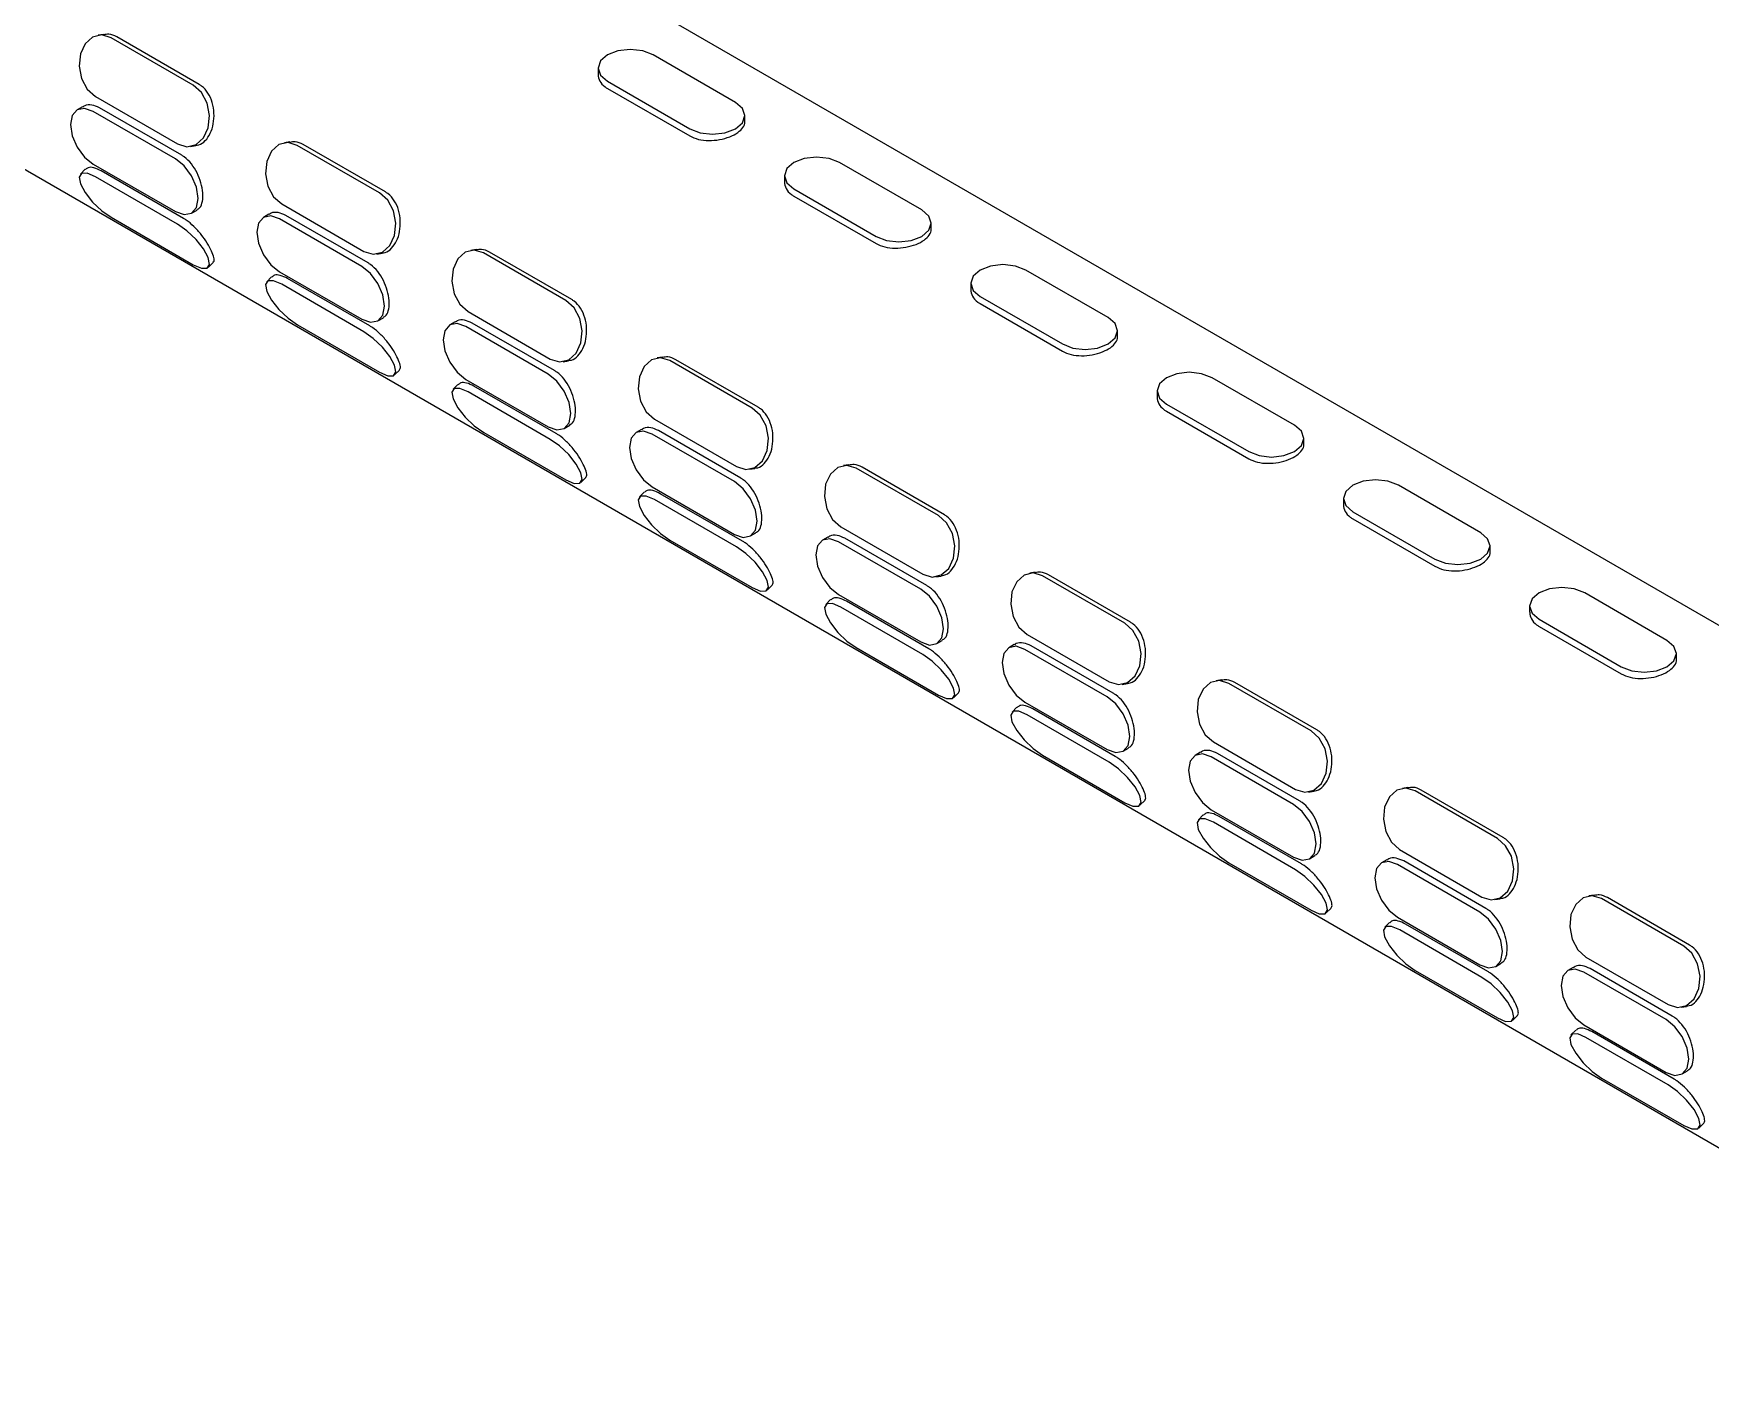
# Model space of a CAD drawing. Extents: x 109 to 1049, y 29 to 427.
# Drawn here: x 468.33 to 511.61, y 211.01 to 245.73 of the extents above; entities that cross this region are included whole.
import ezdxf

# ---------------------------------------------------------------- set-up
doc = ezdxf.new("R2010")
doc.units = 0
doc.header["$LTSCALE"] = 23.1
doc.header["$MEASUREMENT"] = 0
doc.layers.get('0').update_dxf_attribs({"linetype": 'CONTINUOUS'})

msp = doc.modelspace()

# ---------------------------------------------------------------- linework, layer by layer
at = {"color": 7, "linetype": 'Continuous', "lineweight": 25}
for p, q in [((528.0147, 221.1142), (413.6991, 287.1072)), ((407.8662, 277.0033), (522.1818, 211.0103)), ((470.1391, 245.7127), (469.9997, 245.6908)), ((472.4518, 244.3987), (470.3305, 245.6233)), ((472.6023, 244.4224), (470.481, 245.647)), ((486.4428, 243.9569), (484.3215, 245.1815)), ((482.8989, 244.8413), (482.8989, 244.6808)), ((469.9275, 244.1118), (472.0488, 242.8872)), ((483.143, 244.5011), (485.2643, 243.2765)), ((483.143, 244.3162), (485.2643, 243.0916)), ((469.5956, 243.8462), (469.4565, 243.7659)), ((471.9945, 242.5001), (469.8732, 243.7247)), ((472.1546, 242.5925), (470.0333, 243.8172)), ((486.6869, 243.4563), (486.6869, 243.6168)), ((472.3796, 242.8197), (472.519, 242.8416)), ((474.9474, 242.9369), (474.808, 242.915)), ((477.2601, 241.6229), (475.1388, 242.8475)), ((477.4106, 241.6466), (475.2893, 242.8712)), ((469.8732, 242.3638), (471.9946, 241.1392)), ((491.2511, 241.1811), (489.1298, 242.4057)), ((469.6665, 242.2319), (469.5406, 242.1063)), ((472.0489, 240.8148), (469.9276, 242.0394)), ((472.1994, 240.965), (470.0781, 242.1896)), ((487.7072, 242.0655), (487.7072, 241.9051)), ((487.9513, 241.7253), (490.0726, 240.5007)), ((487.9513, 241.5404), (490.0726, 240.3158)), ((472.4112, 241.098), (472.5502, 241.1782)), ((474.4039, 241.0704), (474.2648, 240.9902)), ((474.7358, 241.336), (476.8571, 240.1114)), ((470.3307, 240.9934), (472.452, 239.7688)), ((476.8028, 239.7243), (474.6815, 240.9489)), ((476.963, 239.8168), (474.8416, 241.0414)), ((491.4952, 240.6805), (491.4952, 240.841)), ((472.839, 239.7018), (472.9649, 239.8274)), ((477.1879, 240.0439), (477.3274, 240.0658)), ((479.7558, 240.1611), (479.6163, 240.1392)), ((482.0684, 238.8471), (479.9471, 240.0717)), ((482.2189, 238.8708), (480.0976, 240.0954)), ((474.4748, 239.4561), (474.3489, 239.3306)), ((474.6816, 239.588), (476.8029, 238.3634)), ((477.0077, 238.1892), (474.8864, 239.4138)), ((496.0594, 238.4053), (493.9381, 239.63)), ((476.8572, 238.039), (474.7359, 239.2636)), ((492.5155, 239.2897), (492.5155, 239.1293)), ((492.7596, 238.9495), (494.8809, 237.7249)), ((479.5441, 238.5602), (481.6654, 237.3356)), ((492.7596, 238.7646), (494.8809, 237.54)), ((475.1391, 238.2176), (477.2604, 236.993)), ((477.2195, 238.3222), (477.3586, 238.4025)), ((479.2122, 238.2946), (479.0732, 238.2144)), ((481.6111, 236.9485), (479.4898, 238.1731)), ((481.7713, 237.041), (479.65, 238.2656)), ((496.3035, 237.9047), (496.3035, 238.0652)), ((481.9962, 237.2681), (482.1357, 237.29)), ((484.5641, 237.3854), (484.4246, 237.3634)), ((486.8768, 236.0713), (484.7554, 237.296)), ((487.0273, 236.095), (484.9059, 237.3196)), ((477.6474, 236.9261), (477.7732, 237.0516)), ((479.4899, 236.8123), (481.6112, 235.5876)), ((500.8678, 235.6296), (498.7464, 236.8542)), ((479.2831, 236.6803), (479.1572, 236.5548)), ((481.6656, 235.2632), (479.5442, 236.4879)), ((481.816, 235.4134), (479.6947, 236.638)), ((497.3239, 236.5139), (497.3239, 236.3535)), ((497.5679, 236.1737), (499.6892, 234.9491)), ((497.5679, 235.9888), (499.6893, 234.7642)), ((479.9474, 235.4418), (482.0687, 234.2172)), ((482.0278, 235.5464), (482.1669, 235.6267)), ((484.0205, 235.5189), (483.8815, 235.4386)), ((484.3524, 235.7845), (486.4738, 234.5598)), ((486.5796, 234.2652), (484.4583, 235.4898)), ((486.4195, 234.1727), (484.2981, 235.3973)), ((501.1118, 235.129), (501.1118, 235.2894)), ((489.3724, 234.6096), (489.233, 234.5877)), ((482.4557, 234.1503), (482.5816, 234.2759)), ((486.8046, 234.4924), (486.944, 234.5143)), ((491.6851, 233.2956), (489.5638, 234.5202)), ((491.8356, 233.3192), (489.7143, 234.5438)), ((484.0914, 233.9046), (483.9656, 233.779)), ((484.2982, 234.0365), (486.4195, 232.8119)), ((486.4739, 232.4875), (484.3526, 233.7121)), ((486.6244, 232.6376), (484.5031, 233.8622)), ((502.1322, 233.7381), (502.1322, 233.5777)), ((505.6761, 232.8538), (503.5548, 234.0784)), ((502.3763, 233.398), (504.4976, 232.1733)), ((486.8362, 232.7706), (486.9752, 232.8509)), ((489.1608, 233.0087), (491.2821, 231.7841)), ((502.3763, 233.213), (504.4976, 231.9884)), ((484.7557, 232.666), (486.877, 231.4414)), ((488.8289, 232.7431), (488.6898, 232.6628)), ((491.2278, 231.3969), (489.1065, 232.6215)), ((491.3879, 231.4894), (489.2666, 232.714)), ((505.9202, 232.3532), (505.9202, 232.5136)), ((491.6129, 231.7166), (491.7524, 231.7385)), ((494.1807, 231.8338), (494.0413, 231.8119)), ((496.4934, 230.5198), (494.3721, 231.7444)), ((496.6439, 230.5434), (494.5226, 231.768)), ((487.264, 231.3745), (487.3899, 231.5001)), ((488.8998, 231.1288), (488.7739, 231.0032)), ((489.1065, 231.2607), (491.2279, 230.0361)), ((510.4844, 230.078), (508.3631, 231.3026)), ((491.2822, 229.7117), (489.1609, 230.9363)), ((491.4327, 229.8618), (489.3114, 231.0864)), ((506.9405, 230.9623), (506.9405, 230.8019)), ((493.9691, 230.2329), (496.0904, 229.0083)), ((507.1846, 230.6222), (509.3059, 229.3976)), ((507.1846, 230.4372), (509.3059, 229.2126)), ((489.564, 229.8902), (491.6854, 228.6656)), ((491.6445, 229.9948), (491.7835, 230.0751)), ((493.6372, 229.9673), (493.4982, 229.887)), ((496.0361, 228.6211), (493.9148, 229.8458)), ((496.1963, 228.7136), (494.0749, 229.9382)), ((510.7285, 229.5774), (510.7285, 229.7378)), ((496.4212, 228.9408), (496.5607, 228.9627)), ((498.9891, 229.058), (498.8496, 229.0361)), ((501.3017, 227.744), (499.1804, 228.9686)), ((501.4522, 227.7676), (499.3309, 228.9922)), ((492.0723, 228.5987), (492.1982, 228.7243)), ((493.7081, 228.353), (493.5822, 228.2274)), ((493.9149, 228.4849), (496.0362, 227.2603)), ((496.0905, 226.9359), (493.9692, 228.1605)), ((496.241, 227.086), (494.1197, 228.3106)), ((496.4528, 227.219), (496.5919, 227.2993)), ((498.7774, 227.4571), (500.8987, 226.2325)), ((494.3724, 227.1144), (496.4937, 225.8898)), ((498.4455, 227.1915), (498.3065, 227.1112)), ((500.8444, 225.8454), (498.7231, 227.07)), ((501.0046, 225.9378), (498.8833, 227.1624)), ((496.8807, 225.8229), (497.0065, 225.9485)), ((501.2295, 226.165), (501.369, 226.1869)), ((503.7974, 226.2822), (503.6579, 226.2603)), ((506.1101, 224.9682), (503.9887, 226.1928)), ((506.2606, 224.9918), (504.1392, 226.2165)), ((498.5164, 225.5772), (498.3905, 225.4516)), ((498.7232, 225.7091), (500.8445, 224.4845)), ((501.0494, 224.3102), (498.928, 225.5349)), ((500.8989, 224.1601), (498.7775, 225.3847)), ((503.5857, 224.6813), (505.7071, 223.4567)), ((499.1807, 224.3386), (501.302, 223.114)), ((501.2611, 224.4432), (501.4002, 224.5235)), ((503.2538, 224.4157), (503.1148, 224.3354)), ((505.6528, 223.0696), (503.5314, 224.2942)), ((505.8129, 223.162), (503.6916, 224.3866)), ((506.0379, 223.3892), (506.1773, 223.4111)), ((508.6057, 223.5064), (508.4663, 223.4845)), ((510.9184, 222.1924), (508.7971, 223.417)), ((511.0689, 222.2161), (508.9476, 223.4407)), ((501.689, 223.0471), (501.8149, 223.1727)), ((503.5315, 222.9333), (505.6528, 221.7087)), ((503.3247, 222.8014), (503.1989, 222.6758)), ((505.7072, 221.3843), (503.5859, 222.6089)), ((505.8577, 221.5345), (503.7364, 222.7591)), ((506.0695, 221.6675), (506.2085, 221.7477)), ((508.0622, 221.6399), (507.9231, 221.5596)), ((508.3941, 221.9055), (510.5154, 220.6809)), ((510.6212, 220.3862), (508.4999, 221.6109)), ((503.989, 221.5629), (506.1103, 220.3382)), ((510.4611, 220.2938), (508.3398, 221.5184)), ((506.4973, 220.2713), (506.6232, 220.3969)), ((510.8462, 220.6134), (510.9857, 220.6353)), ((508.1331, 220.0256), (508.0072, 219.9)), ((508.3398, 220.1575), (510.4612, 218.9329)), ((510.666, 218.7587), (508.5447, 219.9833)), ((510.5155, 218.6085), (508.3942, 219.8331)), ((510.8778, 218.8917), (511.0168, 218.9719)), ((508.7973, 218.7871), (510.9187, 217.5625)), ((511.3057, 217.4955), (511.4315, 217.6211))]:
    msp.add_line(p, q, dxfattribs=at)
at = {"color": 7, "linetype": 'Continuous', "lineweight": 25, "flags": 128}
for points in [[(470.3305, 245.6233), (470.0896, 245.696), (469.8548, 245.6425), (469.6617, 245.4711), (469.5397, 245.2077), (469.5074, 244.8926), (469.5698, 244.5737), (469.7173, 244.2995), (469.9275, 244.1118)], [(484.3215, 245.1815), (484.0511, 245.2858), (483.7322, 245.3224), (483.4133, 245.2858), (483.143, 245.1815), (482.9623, 245.0254), (482.8989, 244.8413), (482.9623, 244.6572), (483.143, 244.5011)], [(472.0488, 242.8872), (472.2896, 242.8146), (472.5245, 242.868), (472.7176, 243.0395), (472.8395, 243.3028), (472.8718, 243.6179), (472.8094, 243.9368), (472.6619, 244.211), (472.4518, 244.3987)], [(469.8732, 243.7247), (469.6477, 243.8031), (469.4565, 243.7659), (469.3288, 243.6189), (469.2839, 243.3844), (469.3288, 243.0981), (469.4566, 242.8037), (469.6477, 242.5458), (469.8732, 242.3638)], [(485.2643, 243.2765), (485.5346, 243.1722), (485.8535, 243.1356), (486.1724, 243.1722), (486.4428, 243.2765), (486.6234, 243.4326), (486.6869, 243.6167), (486.6234, 243.8008), (486.4428, 243.9569)], [(475.1388, 242.8475), (474.898, 242.9202), (474.6631, 242.8667), (474.47, 242.6953), (474.348, 242.432), (474.3158, 242.1168), (474.3781, 241.7979), (474.5256, 241.5237), (474.7358, 241.336)], [(471.9946, 241.1392), (472.22, 241.0608), (472.4112, 241.098), (472.5389, 241.245), (472.5838, 241.4795), (472.5389, 241.7658), (472.4112, 242.0602), (472.22, 242.3181), (471.9945, 242.5001)], [(489.1298, 242.4057), (488.8594, 242.51), (488.5405, 242.5466), (488.2216, 242.51), (487.9513, 242.4057), (487.7706, 242.2496), (487.7072, 242.0655), (487.7706, 241.8814), (487.9513, 241.7253)], [(469.9276, 242.0394), (469.7174, 242.1298), (469.57, 242.1268), (469.5076, 242.0308), (469.5399, 241.8566), (469.6619, 241.6305), (469.855, 241.3871), (470.0899, 241.1634), (470.3307, 240.9934)], [(476.8571, 240.1114), (477.0979, 240.0388), (477.3328, 240.0922), (477.5259, 240.2637), (477.6479, 240.527), (477.6801, 240.8421), (477.6178, 241.161), (477.4703, 241.4352), (477.2601, 241.6229)], [(490.0726, 240.5007), (490.3429, 240.3964), (490.6619, 240.3598), (490.9808, 240.3964), (491.2511, 240.5007), (491.4318, 240.6568), (491.4952, 240.8409), (491.4318, 241.0251), (491.2511, 241.1811)], [(472.452, 239.7688), (472.6622, 239.6784), (472.8097, 239.6814), (472.872, 239.7774), (472.8397, 239.9516), (472.7177, 240.1777), (472.5246, 240.4211), (472.2897, 240.6448), (472.0489, 240.8148)], [(474.6815, 240.9489), (474.456, 241.0273), (474.2648, 240.9901), (474.1371, 240.8431), (474.0923, 240.6086), (474.1371, 240.3224), (474.2649, 240.0279), (474.4561, 239.77), (474.6816, 239.588)], [(479.9471, 240.0717), (479.7063, 240.1444), (479.4714, 240.0909), (479.2783, 239.9195), (479.1564, 239.6562), (479.1241, 239.3411), (479.1865, 239.0221), (479.334, 238.7479), (479.5441, 238.5602)], [(493.9381, 239.63), (493.6678, 239.7342), (493.3489, 239.7708), (493.03, 239.7342), (492.7596, 239.6299), (492.579, 239.4738), (492.5155, 239.2897), (492.579, 239.1056), (492.7596, 238.9495)], [(474.7359, 239.2636), (474.5258, 239.354), (474.3783, 239.351), (474.3159, 239.255), (474.3482, 239.0808), (474.4702, 238.8547), (474.6633, 238.6113), (474.8982, 238.3876), (475.1391, 238.2176)], [(476.8029, 238.3634), (477.0284, 238.285), (477.2195, 238.3222), (477.3473, 238.4692), (477.3921, 238.7037), (477.3472, 238.99), (477.2195, 239.2845), (477.0283, 239.5423), (476.8028, 239.7243)], [(481.6654, 237.3356), (481.9063, 237.263), (482.1411, 237.3164), (482.3342, 237.4879), (482.4562, 237.7512), (482.4884, 238.0663), (482.4261, 238.3852), (482.2786, 238.6594), (482.0684, 238.8471)], [(477.2604, 236.993), (477.4705, 236.9026), (477.618, 236.9056), (477.6803, 237.0016), (477.6481, 237.1758), (477.5261, 237.4019), (477.3329, 237.6453), (477.0981, 237.869), (476.8572, 238.039)], [(479.4898, 238.1731), (479.2643, 238.2515), (479.0732, 238.2144), (478.9454, 238.0673), (478.9006, 237.8329), (478.9455, 237.5466), (479.0732, 237.2521), (479.2644, 236.9942), (479.4899, 236.8123)], [(494.8809, 237.7249), (495.1513, 237.6206), (495.4702, 237.584), (495.7891, 237.6207), (496.0594, 237.725), (496.2401, 237.881), (496.3035, 238.0652), (496.2401, 238.2493), (496.0594, 238.4053)], [(484.7554, 237.296), (484.5146, 237.3686), (484.2798, 237.3151), (484.0866, 237.1437), (483.9647, 236.8804), (483.9324, 236.5653), (483.9948, 236.2463), (484.1423, 235.9722), (484.3524, 235.7845)], [(481.6112, 235.5876), (481.8367, 235.5093), (482.0279, 235.5464), (482.1556, 235.6934), (482.2004, 235.9279), (482.1556, 236.2142), (482.0278, 236.5087), (481.8366, 236.7665), (481.6111, 236.9485)], [(498.7464, 236.8542), (498.4761, 236.9584), (498.1572, 236.9951), (497.8383, 236.9584), (497.5679, 236.8541), (497.3873, 236.698), (497.3239, 236.5139), (497.3873, 236.3298), (497.5679, 236.1737)], [(479.5442, 236.4879), (479.3341, 236.5782), (479.1866, 236.5752), (479.1243, 236.4793), (479.1565, 236.305), (479.2785, 236.0789), (479.4717, 235.8355), (479.7065, 235.6118), (479.9474, 235.4418)], [(486.4738, 234.5598), (486.7146, 234.4872), (486.9494, 234.5407), (487.1425, 234.7121), (487.2645, 234.9754), (487.2968, 235.2905), (487.2344, 235.6095), (487.0869, 235.8836), (486.8768, 236.0713)], [(484.2981, 235.3973), (484.0726, 235.4757), (483.8815, 235.4386), (483.7538, 235.2916), (483.7089, 235.0571), (483.7538, 234.7708), (483.8815, 234.4763), (484.0727, 234.2184), (484.2982, 234.0365)], [(499.6892, 234.9491), (499.9596, 234.8448), (500.2785, 234.8082), (500.5974, 234.8449), (500.8678, 234.9492), (501.0484, 235.1053), (501.1118, 235.2894), (501.0484, 235.4735), (500.8678, 235.6296)], [(482.0687, 234.2172), (482.2789, 234.1268), (482.4263, 234.1298), (482.4887, 234.2258), (482.4564, 234.4), (482.3344, 234.6261), (482.1413, 234.8695), (481.9064, 235.0933), (481.6656, 235.2632)], [(489.5638, 234.5202), (489.3229, 234.5928), (489.0881, 234.5394), (488.895, 234.3679), (488.773, 234.1046), (488.7408, 233.7895), (488.8031, 233.4706), (488.9506, 233.1964), (489.1608, 233.0087)], [(486.4195, 232.8119), (486.645, 232.7335), (486.8362, 232.7706), (486.9639, 232.9176), (487.0087, 233.1521), (486.9639, 233.4384), (486.8361, 233.7329), (486.645, 233.9907), (486.4195, 234.1727)], [(503.5548, 234.0784), (503.2844, 234.1827), (502.9655, 234.2193), (502.6466, 234.1826), (502.3763, 234.0783), (502.1956, 233.9222), (502.1322, 233.7381), (502.1956, 233.554), (502.3763, 233.398)], [(484.3526, 233.7121), (484.1424, 233.8024), (483.9949, 233.7994), (483.9326, 233.7035), (483.9649, 233.5292), (484.0869, 233.3032), (484.28, 233.0597), (484.5149, 232.836), (484.7557, 232.666)], [(491.2821, 231.7841), (491.5229, 231.7114), (491.7578, 231.7649), (491.9509, 231.9363), (492.0728, 232.1996), (492.1051, 232.5147), (492.0427, 232.8337), (491.8952, 233.1079), (491.6851, 233.2956)], [(504.4976, 232.1733), (504.7679, 232.0691), (505.0868, 232.0324), (505.4057, 232.0691), (505.6761, 232.1734), (505.8567, 232.3295), (505.9202, 232.5136), (505.8567, 232.6977), (505.6761, 232.8538)], [(486.877, 231.4414), (487.0872, 231.351), (487.2347, 231.354), (487.297, 231.45), (487.2647, 231.6243), (487.1427, 231.8503), (486.9496, 232.0937), (486.7147, 232.3175), (486.4739, 232.4875)], [(489.1065, 232.6215), (488.881, 232.6999), (488.6898, 232.6628), (488.5621, 232.5158), (488.5172, 232.2813), (488.5621, 231.995), (488.6899, 231.7005), (488.881, 231.4427), (489.1065, 231.2607)], [(494.3721, 231.7444), (494.1313, 231.817), (493.8964, 231.7636), (493.7033, 231.5921), (493.5813, 231.3288), (493.5491, 231.0137), (493.6114, 230.6948), (493.7589, 230.4206), (493.9691, 230.2329)], [(491.2279, 230.0361), (491.4534, 229.9577), (491.6445, 229.9948), (491.7722, 230.1418), (491.8171, 230.3763), (491.7722, 230.6626), (491.6445, 230.9571), (491.4533, 231.215), (491.2278, 231.3969)], [(508.3631, 231.3026), (508.0927, 231.4069), (507.7738, 231.4435), (507.4549, 231.4068), (507.1846, 231.3025), (507.0039, 231.1465), (506.9405, 230.9623), (507.0039, 230.7782), (507.1846, 230.6222)], [(489.1609, 230.9363), (488.9507, 231.0266), (488.8033, 231.0236), (488.7409, 230.9277), (488.7732, 230.7534), (488.8952, 230.5274), (489.0883, 230.2839), (489.3232, 230.0602), (489.564, 229.8902)], [(496.0904, 229.0083), (496.3312, 228.9356), (496.5661, 228.9891), (496.7592, 229.1605), (496.8812, 229.4239), (496.9134, 229.739), (496.8511, 230.0579), (496.7036, 230.3321), (496.4934, 230.5198)], [(493.9148, 229.8458), (493.6893, 229.9241), (493.4981, 229.887), (493.3704, 229.74), (493.3256, 229.5055), (493.3704, 229.2192), (493.4982, 228.9247), (493.6894, 228.6669), (493.9149, 228.4849)], [(509.3059, 229.3976), (509.5763, 229.2933), (509.8952, 229.2567), (510.2141, 229.2933), (510.4844, 229.3976), (510.6651, 229.5537), (510.7285, 229.7378), (510.6651, 229.9219), (510.4844, 230.078)], [(491.6854, 228.6656), (491.8955, 228.5752), (492.043, 228.5783), (492.1053, 228.6742), (492.073, 228.8485), (491.951, 229.0745), (491.7579, 229.3179), (491.523, 229.5417), (491.2822, 229.7117)], [(499.1804, 228.9686), (498.9396, 229.0412), (498.7047, 228.9878), (498.5116, 228.8163), (498.3897, 228.553), (498.3574, 228.2379), (498.4198, 227.919), (498.5673, 227.6448), (498.7774, 227.4571)], [(496.0362, 227.2603), (496.2617, 227.1819), (496.4528, 227.219), (496.5806, 227.366), (496.6254, 227.6005), (496.5805, 227.8868), (496.4528, 228.1813), (496.2616, 228.4392), (496.0361, 228.6211)], [(493.9692, 228.1605), (493.7591, 228.2509), (493.6116, 228.2478), (493.5492, 228.1519), (493.5815, 227.9776), (493.7035, 227.7516), (493.8967, 227.5082), (494.1315, 227.2844), (494.3724, 227.1144)], [(500.8987, 226.2325), (501.1396, 226.1598), (501.3744, 226.2133), (501.5675, 226.3847), (501.6895, 226.6481), (501.7217, 226.9632), (501.6594, 227.2821), (501.5119, 227.5563), (501.3017, 227.744)], [(496.4937, 225.8898), (496.7038, 225.7995), (496.8513, 225.8025), (496.9136, 225.8984), (496.8814, 226.0727), (496.7594, 226.2987), (496.5662, 226.5422), (496.3314, 226.7659), (496.0905, 226.9359)], [(498.7231, 227.07), (498.4976, 227.1483), (498.3065, 227.1112), (498.1787, 226.9642), (498.1339, 226.7297), (498.1788, 226.4434), (498.3065, 226.1489), (498.4977, 225.8911), (498.7232, 225.7091)], [(503.9887, 226.1928), (503.7479, 226.2655), (503.5131, 226.212), (503.32, 226.0405), (503.198, 225.7772), (503.1657, 225.4621), (503.2281, 225.1432), (503.3756, 224.869), (503.5857, 224.6813)], [(498.7775, 225.3847), (498.5674, 225.4751), (498.4199, 225.4721), (498.3576, 225.3761), (498.3899, 225.2018), (498.5118, 224.9758), (498.705, 224.7324), (498.9398, 224.5086), (499.1807, 224.3386)], [(500.8445, 224.4845), (501.07, 224.4061), (501.2612, 224.4433), (501.3889, 224.5903), (501.4337, 224.8248), (501.3889, 225.111), (501.2611, 225.4055), (501.0699, 225.6634), (500.8444, 225.8454)], [(505.7071, 223.4567), (505.9479, 223.384), (506.1827, 223.4375), (506.3759, 223.609), (506.4978, 223.8723), (506.5301, 224.1874), (506.4677, 224.5063), (506.3202, 224.7805), (506.1101, 224.9682)], [(503.5314, 224.2942), (503.3059, 224.3726), (503.1148, 224.3354), (502.9871, 224.1884), (502.9422, 223.9539), (502.9871, 223.6676), (503.1148, 223.3731), (503.306, 223.1153), (503.5315, 222.9333)], [(501.302, 223.114), (501.5122, 223.0237), (501.6596, 223.0267), (501.722, 223.1226), (501.6897, 223.2969), (501.5677, 223.5229), (501.3746, 223.7664), (501.1397, 223.9901), (500.8989, 224.1601)], [(508.7971, 223.417), (508.5562, 223.4897), (508.3214, 223.4362), (508.1283, 223.2648), (508.0063, 223.0014), (507.9741, 222.6863), (508.0364, 222.3674), (508.1839, 222.0932), (508.3941, 221.9055)], [(505.6528, 221.7087), (505.8783, 221.6303), (506.0695, 221.6675), (506.1972, 221.8145), (506.2421, 222.049), (506.1972, 222.3352), (506.0694, 222.6297), (505.8783, 222.8876), (505.6528, 223.0696)], [(503.5859, 222.6089), (503.3757, 222.6993), (503.2282, 222.6963), (503.1659, 222.6003), (503.1982, 222.4261), (503.3202, 222.2), (503.5133, 221.9566), (503.7482, 221.7328), (503.989, 221.5629)], [(510.5154, 220.6809), (510.7562, 220.6083), (510.9911, 220.6617), (511.1842, 220.8332), (511.3061, 221.0965), (511.3384, 221.4116), (511.276, 221.7305), (511.1286, 222.0047), (510.9184, 222.1924)], [(508.3398, 221.5184), (508.1143, 221.5968), (507.9231, 221.5596), (507.7954, 221.4126), (507.7505, 221.1781), (507.7954, 220.8918), (507.9232, 220.5974), (508.1143, 220.3395), (508.3398, 220.1575)], [(506.1103, 220.3382), (506.3205, 220.2479), (506.468, 220.2509), (506.5303, 220.3468), (506.498, 220.5211), (506.376, 220.7472), (506.1829, 220.9906), (505.948, 221.2143), (505.7072, 221.3843)], [(510.4612, 218.9329), (510.6867, 218.8545), (510.8778, 218.8917), (511.0055, 219.0387), (511.0504, 219.2732), (511.0055, 219.5595), (510.8778, 219.8539), (510.6866, 220.1118), (510.4611, 220.2938)], [(508.3942, 219.8331), (508.184, 219.9235), (508.0366, 219.9205), (507.9742, 219.8245), (508.0065, 219.6503), (508.1285, 219.4242), (508.3216, 219.1808), (508.5565, 218.9571), (508.7973, 218.7871)], [(510.9187, 217.5625), (511.1288, 217.4721), (511.2763, 217.4751), (511.3386, 217.5711), (511.3063, 217.7453), (511.1843, 217.9714), (510.9912, 218.2148), (510.7564, 218.4385), (510.5155, 218.6085)]]:
    msp.add_lwpolyline(points, dxfattribs=at)
at = {"color": 7, "linetype": 'Continuous', "lineweight": 25}
for points, knots in [([(470.481, 245.647), (470.4118, 245.6797), (470.3005, 245.7322), (470.1844, 245.7101), (470.1405, 245.7017)], [0, 0, 0, 0, 0.6219957, 1, 1, 1, 1]), ([(482.8997, 244.6809), (482.9083, 244.6224), (482.9257, 244.5043), (483.0358, 244.3834), (483.1212, 244.3298), (483.143, 244.3162)], [0, 0, 0, 0, 0.422767, 0.8530174, 1, 1, 1, 1]), ([(472.5176, 242.8526), (472.5432, 242.8538), (472.6346, 242.8581), (472.7689, 242.9611), (472.901, 243.1488), (472.9793, 243.4008), (472.9976, 243.6804), (472.9517, 243.9593), (472.8417, 244.2054), (472.7118, 244.3529), (472.6245, 244.4083), (472.6023, 244.4224)], [0, 0, 0, 0, 0.0504462, 0.1799239, 0.309954, 0.439091, 0.567296, 0.6959542, 0.8257566, 0.9556319, 1, 1, 1, 1]), ([(470.0333, 243.8172), (469.9671, 243.8462), (469.8348, 243.9042), (469.6799, 243.8988), (469.6172, 243.8498), (469.6011, 243.8372)], [0, 0, 0, 0, 0.4266983, 0.8532906, 1, 1, 1, 1]), ([(485.2643, 243.0916), (485.3366, 243.0583), (485.4813, 242.9919), (485.7572, 242.9639), (486.0402, 242.9891), (486.3036, 243.0643), (486.5183, 243.1756), (486.647, 243.3092), (486.7019, 243.407), (486.6863, 243.4554), (486.6861, 243.4562)], [0, 0, 0, 0, 0.1421856, 0.2843358, 0.4274011, 0.5710768, 0.7137656, 0.8554246, 0.9975844, 1, 1, 1, 1]), ([(475.2893, 242.8712), (475.2201, 242.9039), (475.1088, 242.9564), (474.9927, 242.9343), (474.9489, 242.9259)], [0, 0, 0, 0, 0.6219957, 1, 1, 1, 1]), ([(472.5447, 241.1873), (472.5725, 241.203), (472.6427, 241.2429), (472.6971, 241.3966), (472.7083, 241.6184), (472.6608, 241.8777), (472.5598, 242.1415), (472.4107, 242.3789), (472.2655, 242.5233), (472.1771, 242.5785), (472.1546, 242.5925)], [0, 0, 0, 0, 0.0941488, 0.2377793, 0.3804232, 0.5220377, 0.6641528, 0.8075318, 0.9509912, 1, 1, 1, 1]), ([(470.0781, 242.1896), (470.014, 242.2205), (469.8858, 242.2825), (469.7407, 242.2883), (469.693, 242.2435), (469.6732, 242.2249)], [0, 0, 0, 0, 0.3687033, 0.737315, 1, 1, 1, 1]), ([(477.3259, 240.0768), (477.3516, 240.078), (477.4429, 240.0823), (477.5772, 240.1853), (477.7093, 240.373), (477.7877, 240.625), (477.8059, 240.9046), (477.7601, 241.1835), (477.6501, 241.4296), (477.5201, 241.5771), (477.4328, 241.6325), (477.4106, 241.6466)], [0, 0, 0, 0, 0.05044618, 0.17992388, 0.30995398, 0.43909097, 0.56729595, 0.6959542, 0.82575665, 0.95563188, 1, 1, 1, 1]), ([(487.708, 241.9051), (487.7166, 241.8466), (487.7341, 241.7285), (487.8442, 241.6076), (487.9295, 241.554), (487.9513, 241.5404)], [0, 0, 0, 0, 0.422767, 0.8530174, 1, 1, 1, 1]), ([(474.8416, 241.0414), (474.7754, 241.0704), (474.6431, 241.1284), (474.4882, 241.123), (474.4255, 241.074), (474.4095, 241.0614)], [0, 0, 0, 0, 0.4266983, 0.8532906, 1, 1, 1, 1]), ([(472.9582, 239.8345), (472.9655, 239.8378), (472.998, 239.8526), (472.9902, 239.9486), (472.9351, 240.1146), (472.8206, 240.3258), (472.6629, 240.5507), (472.4729, 240.7621), (472.3116, 240.8966), (472.2222, 240.9511), (472.1994, 240.965)], [0, 0, 0, 0, 0.0440598, 0.1956323, 0.3461637, 0.4956088, 0.6455822, 0.7968893, 0.9482813, 1, 1, 1, 1]), ([(490.0726, 240.3158), (490.1449, 240.2826), (490.2896, 240.2162), (490.5656, 240.1881), (490.8486, 240.2133), (491.1119, 240.2885), (491.3266, 240.3998), (491.4553, 240.5334), (491.5102, 240.6312), (491.4947, 240.6797), (491.4944, 240.6805)], [0, 0, 0, 0, 0.1421856, 0.2843358, 0.4274011, 0.5710768, 0.7137656, 0.8554246, 0.9975844, 1, 1, 1, 1]), ([(477.353, 238.4115), (477.3808, 238.4272), (477.451, 238.4671), (477.5054, 238.6208), (477.5167, 238.8426), (477.4691, 239.102), (477.3681, 239.3657), (477.219, 239.6031), (477.0738, 239.7476), (476.9855, 239.8027), (476.963, 239.8168)], [0, 0, 0, 0, 0.0941488, 0.2377793, 0.3804232, 0.5220377, 0.6641528, 0.8075318, 0.9509912, 1, 1, 1, 1]), ([(480.0976, 240.0954), (480.0284, 240.1281), (479.9172, 240.1806), (479.8011, 240.1585), (479.7572, 240.1501)], [0, 0, 0, 0, 0.6219957, 1, 1, 1, 1]), ([(474.8864, 239.4138), (474.8223, 239.4448), (474.6941, 239.5067), (474.5491, 239.5125), (474.5013, 239.4677), (474.4815, 239.4491)], [0, 0, 0, 0, 0.3687033, 0.737315, 1, 1, 1, 1]), ([(492.5163, 239.1293), (492.525, 239.0708), (492.5424, 238.9527), (492.6525, 238.8318), (492.7379, 238.7782), (492.7596, 238.7646)], [0, 0, 0, 0, 0.422767, 0.8530174, 1, 1, 1, 1]), ([(482.1343, 237.3011), (482.1599, 237.3023), (482.2513, 237.3065), (482.3855, 237.4095), (482.5176, 237.5972), (482.596, 237.8492), (482.6143, 238.1288), (482.5684, 238.4077), (482.4584, 238.6539), (482.3285, 238.8013), (482.2412, 238.8567), (482.2189, 238.8708)], [0, 0, 0, 0, 0.0504462, 0.1799239, 0.309954, 0.439091, 0.567296, 0.6959542, 0.8257566, 0.9556319, 1, 1, 1, 1]), ([(477.7665, 237.0587), (477.7738, 237.062), (477.8063, 237.0768), (477.7985, 237.1728), (477.7434, 237.3388), (477.6289, 237.55), (477.4712, 237.7749), (477.2812, 237.9863), (477.1199, 238.1208), (477.0305, 238.1753), (477.0077, 238.1892)], [0, 0, 0, 0, 0.0440598, 0.1956323, 0.3461637, 0.4956088, 0.6455822, 0.7968893, 0.9482813, 1, 1, 1, 1]), ([(479.65, 238.2656), (479.5838, 238.2946), (479.4514, 238.3526), (479.2966, 238.3472), (479.2338, 238.2982), (479.2178, 238.2856)], [0, 0, 0, 0, 0.4266983, 0.8532906, 1, 1, 1, 1]), ([(494.8809, 237.54), (494.9533, 237.5068), (495.0979, 237.4404), (495.3739, 237.4123), (495.6569, 237.4375), (495.9202, 237.5127), (496.135, 237.624), (496.2637, 237.7576), (496.3185, 237.8554), (496.303, 237.9039), (496.3027, 237.9047)], [0, 0, 0, 0, 0.1421856, 0.2843358, 0.4274011, 0.5710768, 0.7137656, 0.8554246, 0.9975844, 1, 1, 1, 1]), ([(484.9059, 237.3196), (484.8367, 237.3523), (484.7255, 237.4048), (484.6094, 237.3827), (484.5655, 237.3743)], [0, 0, 0, 0, 0.6219957, 1, 1, 1, 1]), ([(479.6947, 236.638), (479.6306, 236.669), (479.5024, 236.7309), (479.3574, 236.7367), (479.3097, 236.6919), (479.2898, 236.6733)], [0, 0, 0, 0, 0.3687033, 0.737315, 1, 1, 1, 1]), ([(482.1613, 235.6357), (482.1891, 235.6515), (482.2594, 235.6913), (482.3137, 235.845), (482.325, 236.0668), (482.2774, 236.3262), (482.1765, 236.59), (482.0273, 236.8273), (481.8821, 236.9718), (481.7938, 237.0269), (481.7713, 237.041)], [0, 0, 0, 0, 0.0941488, 0.2377793, 0.3804232, 0.5220377, 0.6641528, 0.8075318, 0.9509912, 1, 1, 1, 1]), ([(497.3246, 236.3536), (497.3333, 236.295), (497.3507, 236.1769), (497.4608, 236.056), (497.5462, 236.0024), (497.5679, 235.9888)], [0, 0, 0, 0, 0.422767, 0.8530174, 1, 1, 1, 1]), ([(486.9426, 234.5253), (486.9682, 234.5265), (487.0596, 234.5307), (487.1938, 234.6337), (487.3259, 234.8214), (487.4043, 235.0734), (487.4226, 235.353), (487.3767, 235.6319), (487.2667, 235.8781), (487.1368, 236.0255), (487.0495, 236.0809), (487.0273, 236.095)], [0, 0, 0, 0, 0.0504462, 0.1799239, 0.309954, 0.439091, 0.567296, 0.6959542, 0.8257566, 0.9556319, 1, 1, 1, 1]), ([(484.4583, 235.4898), (484.3921, 235.5188), (484.2597, 235.5768), (484.1049, 235.5714), (484.0422, 235.5224), (484.0261, 235.5098)], [0, 0, 0, 0, 0.4266983, 0.8532906, 1, 1, 1, 1]), ([(482.5749, 234.2829), (482.5822, 234.2862), (482.6146, 234.301), (482.6068, 234.397), (482.5518, 234.563), (482.4373, 234.7742), (482.2795, 234.9991), (482.0896, 235.2105), (481.9283, 235.345), (481.8388, 235.3995), (481.816, 235.4134)], [0, 0, 0, 0, 0.0440598, 0.1956323, 0.3461637, 0.4956088, 0.6455822, 0.7968893, 0.9482813, 1, 1, 1, 1]), ([(499.6893, 234.7642), (499.7616, 234.731), (499.9062, 234.6646), (500.1822, 234.6365), (500.4652, 234.6617), (500.7285, 234.7369), (500.9433, 234.8483), (501.072, 234.9818), (501.1268, 235.0796), (501.1113, 235.1281), (501.1111, 235.1289)], [0, 0, 0, 0, 0.1421856, 0.2843358, 0.4274011, 0.5710768, 0.7137656, 0.8554246, 0.9975844, 1, 1, 1, 1]), ([(489.7143, 234.5438), (489.6451, 234.5765), (489.5338, 234.6291), (489.4177, 234.6069), (489.3738, 234.5986)], [0, 0, 0, 0, 0.6219957, 1, 1, 1, 1]), ([(486.9696, 232.8599), (486.9974, 232.8757), (487.0677, 232.9155), (487.1221, 233.0692), (487.1333, 233.2911), (487.0858, 233.5504), (486.9848, 233.8142), (486.8357, 234.0516), (486.6905, 234.196), (486.6021, 234.2511), (486.5796, 234.2652)], [0, 0, 0, 0, 0.0941488, 0.2377793, 0.3804232, 0.5220377, 0.6641528, 0.8075318, 0.9509912, 1, 1, 1, 1]), ([(484.5031, 233.8622), (484.4389, 233.8932), (484.3107, 233.9551), (484.1657, 233.961), (484.118, 233.9161), (484.0981, 233.8975)], [0, 0, 0, 0, 0.3687033, 0.737315, 1, 1, 1, 1]), ([(491.7509, 231.7495), (491.7765, 231.7507), (491.8679, 231.7549), (492.0022, 231.8579), (492.1343, 232.0456), (492.2126, 232.2976), (492.2309, 232.5772), (492.185, 232.8562), (492.075, 233.1023), (491.9451, 233.2497), (491.8578, 233.3051), (491.8356, 233.3192)], [0, 0, 0, 0, 0.0504462, 0.1799239, 0.309954, 0.439091, 0.567296, 0.6959542, 0.8257566, 0.9556319, 1, 1, 1, 1]), ([(502.133, 233.5778), (502.1416, 233.5192), (502.159, 233.4011), (502.2691, 233.2803), (502.3545, 233.2267), (502.3763, 233.213)], [0, 0, 0, 0, 0.422767, 0.8530174, 1, 1, 1, 1]), ([(487.3832, 231.5071), (487.3905, 231.5104), (487.423, 231.5252), (487.4152, 231.6212), (487.3601, 231.7873), (487.2456, 231.9984), (487.0878, 232.2234), (486.8979, 232.4347), (486.7366, 232.5693), (486.6471, 232.6237), (486.6244, 232.6376)], [0, 0, 0, 0, 0.04405977, 0.19563229, 0.34616373, 0.49560877, 0.64558215, 0.79688931, 0.9482813, 1, 1, 1, 1]), ([(489.2666, 232.714), (489.2004, 232.743), (489.0681, 232.8011), (488.9132, 232.7956), (488.8505, 232.7466), (488.8344, 232.7341)], [0, 0, 0, 0, 0.4266983, 0.8532906, 1, 1, 1, 1]), ([(504.4976, 231.9884), (504.5699, 231.9552), (504.7146, 231.8888), (504.9905, 231.8607), (505.2735, 231.8859), (505.5369, 231.9611), (505.7516, 232.0725), (505.8803, 232.206), (505.9352, 232.3039), (505.9197, 232.3523), (505.9194, 232.3531)], [0, 0, 0, 0, 0.1421856, 0.2843358, 0.4274011, 0.5710768, 0.7137656, 0.8554246, 0.9975844, 1, 1, 1, 1]), ([(494.5226, 231.768), (494.4534, 231.8007), (494.3421, 231.8533), (494.2261, 231.8311), (494.1822, 231.8228)], [0, 0, 0, 0, 0.6219957, 1, 1, 1, 1]), ([(489.3114, 231.0864), (489.2473, 231.1174), (489.1191, 231.1793), (488.9741, 231.1852), (488.9263, 231.1404), (488.9065, 231.1217)], [0, 0, 0, 0, 0.3687033, 0.737315, 1, 1, 1, 1]), ([(491.778, 230.0841), (491.8058, 230.0999), (491.876, 230.1397), (491.9304, 230.2934), (491.9416, 230.5153), (491.8941, 230.7746), (491.7931, 231.0384), (491.644, 231.2758), (491.4988, 231.4202), (491.4104, 231.4754), (491.3879, 231.4894)], [0, 0, 0, 0, 0.0941488, 0.2377793, 0.3804232, 0.5220377, 0.6641528, 0.8075318, 0.9509912, 1, 1, 1, 1]), ([(506.9413, 230.802), (506.9499, 230.7434), (506.9674, 230.6253), (507.0775, 230.5045), (507.1628, 230.4509), (507.1846, 230.4372)], [0, 0, 0, 0, 0.422767, 0.8530174, 1, 1, 1, 1]), ([(496.5592, 228.9737), (496.5849, 228.9749), (496.6763, 228.9791), (496.8105, 229.0821), (496.9426, 229.2698), (497.021, 229.5219), (497.0392, 229.8014), (496.9934, 230.0804), (496.8834, 230.3265), (496.7534, 230.474), (496.6661, 230.5293), (496.6439, 230.5434)], [0, 0, 0, 0, 0.0504462, 0.1799239, 0.309954, 0.439091, 0.567296, 0.6959542, 0.8257566, 0.9556319, 1, 1, 1, 1]), ([(492.1915, 228.7313), (492.1988, 228.7347), (492.2313, 228.7494), (492.2235, 228.8454), (492.1684, 229.0115), (492.0539, 229.2226), (491.8962, 229.4476), (491.7062, 229.6589), (491.5449, 229.7935), (491.4555, 229.8479), (491.4327, 229.8618)], [0, 0, 0, 0, 0.04405977, 0.19563229, 0.34616373, 0.49560877, 0.64558215, 0.79688931, 0.9482813, 1, 1, 1, 1]), ([(494.0749, 229.9382), (494.0088, 229.9672), (493.8764, 230.0253), (493.7215, 230.0198), (493.6588, 229.9708), (493.6428, 229.9583)], [0, 0, 0, 0, 0.4266983, 0.8532906, 1, 1, 1, 1]), ([(509.3059, 229.2126), (509.3782, 229.1794), (509.5229, 229.113), (509.7989, 229.0849), (510.0819, 229.1101), (510.3452, 229.1853), (510.5599, 229.2967), (510.6886, 229.4302), (510.7435, 229.5281), (510.728, 229.5765), (510.7277, 229.5773)], [0, 0, 0, 0, 0.1421856, 0.2843358, 0.4274011, 0.5710768, 0.7137656, 0.8554246, 0.9975844, 1, 1, 1, 1]), ([(499.3309, 228.9922), (499.2617, 229.0249), (499.1505, 229.0775), (499.0344, 229.0553), (498.9905, 229.047)], [0, 0, 0, 0, 0.6219957, 1, 1, 1, 1]), ([(496.5863, 227.3083), (496.6141, 227.3241), (496.6844, 227.364), (496.7387, 227.5176), (496.75, 227.7395), (496.7024, 227.9988), (496.6014, 228.2626), (496.4523, 228.5), (496.3071, 228.6444), (496.2188, 228.6996), (496.1963, 228.7136)], [0, 0, 0, 0, 0.0941488, 0.2377793, 0.3804232, 0.5220377, 0.6641528, 0.8075318, 0.9509912, 1, 1, 1, 1]), ([(494.1197, 228.3106), (494.0556, 228.3416), (493.9274, 228.4035), (493.7824, 228.4094), (493.7347, 228.3646), (493.7148, 228.3459)], [0, 0, 0, 0, 0.3687033, 0.737315, 1, 1, 1, 1]), ([(501.3676, 226.1979), (501.3932, 226.1991), (501.4846, 226.2034), (501.6188, 226.3064), (501.7509, 226.494), (501.8293, 226.7461), (501.8476, 227.0256), (501.8017, 227.3046), (501.6917, 227.5507), (501.5618, 227.6982), (501.4745, 227.7535), (501.4522, 227.7676)], [0, 0, 0, 0, 0.0504462, 0.1799239, 0.309954, 0.439091, 0.567296, 0.6959542, 0.8257566, 0.9556319, 1, 1, 1, 1]), ([(498.8833, 227.1624), (498.8171, 227.1915), (498.6847, 227.2495), (498.5299, 227.2441), (498.4671, 227.195), (498.4511, 227.1825)], [0, 0, 0, 0, 0.4266983, 0.8532906, 1, 1, 1, 1]), ([(496.9998, 225.9555), (497.0072, 225.9589), (497.0396, 225.9737), (497.0318, 226.0696), (496.9767, 226.2357), (496.8622, 226.4468), (496.7045, 226.6718), (496.5145, 226.8831), (496.3533, 227.0177), (496.2638, 227.0722), (496.241, 227.086)], [0, 0, 0, 0, 0.04405977, 0.19563229, 0.34616373, 0.49560877, 0.64558215, 0.79688931, 0.9482813, 1, 1, 1, 1]), ([(501.3946, 224.5325), (501.4224, 224.5483), (501.4927, 224.5882), (501.547, 224.7418), (501.5583, 224.9637), (501.5107, 225.223), (501.4098, 225.4868), (501.2606, 225.7242), (501.1154, 225.8686), (501.0271, 225.9238), (501.0046, 225.9378)], [0, 0, 0, 0, 0.0941488, 0.2377793, 0.3804232, 0.5220377, 0.6641528, 0.8075318, 0.9509912, 1, 1, 1, 1]), ([(504.1392, 226.2165), (504.07, 226.2491), (503.9588, 226.3017), (503.8427, 226.2796), (503.7988, 226.2712)], [0, 0, 0, 0, 0.6219957, 1, 1, 1, 1]), ([(498.928, 225.5349), (498.8639, 225.5658), (498.7357, 225.6278), (498.5907, 225.6336), (498.543, 225.5888), (498.5231, 225.5701)], [0, 0, 0, 0, 0.3687033, 0.737315, 1, 1, 1, 1]), ([(506.1759, 223.4221), (506.2015, 223.4233), (506.2929, 223.4276), (506.4272, 223.5306), (506.5592, 223.7182), (506.6376, 223.9703), (506.6559, 224.2498), (506.61, 224.5288), (506.5, 224.7749), (506.3701, 224.9224), (506.2828, 224.9777), (506.2606, 224.9918)], [0, 0, 0, 0, 0.0504462, 0.1799239, 0.309954, 0.439091, 0.567296, 0.6959542, 0.8257566, 0.9556319, 1, 1, 1, 1]), ([(501.8082, 223.1798), (501.8155, 223.1831), (501.848, 223.1979), (501.8401, 223.2939), (501.7851, 223.4599), (501.6706, 223.671), (501.5128, 223.896), (501.3229, 224.1073), (501.1616, 224.2419), (501.0721, 224.2964), (501.0494, 224.3102)], [0, 0, 0, 0, 0.0440598, 0.1956323, 0.3461637, 0.4956088, 0.6455822, 0.7968893, 0.9482813, 1, 1, 1, 1]), ([(503.6916, 224.3866), (503.6254, 224.4157), (503.493, 224.4737), (503.3382, 224.4683), (503.2755, 224.4192), (503.2594, 224.4067)], [0, 0, 0, 0, 0.4266983, 0.8532906, 1, 1, 1, 1]), ([(508.9476, 223.4407), (508.8784, 223.4734), (508.7671, 223.5259), (508.651, 223.5038), (508.6071, 223.4954)], [0, 0, 0, 0, 0.6219957, 1, 1, 1, 1]), ([(506.2029, 221.7567), (506.2308, 221.7725), (506.301, 221.8124), (506.3554, 221.966), (506.3666, 222.1879), (506.3191, 222.4472), (506.2181, 222.711), (506.069, 222.9484), (505.9238, 223.0928), (505.8354, 223.148), (505.8129, 223.162)], [0, 0, 0, 0, 0.0941488, 0.2377793, 0.3804232, 0.5220377, 0.6641528, 0.8075318, 0.9509912, 1, 1, 1, 1]), ([(503.7364, 222.7591), (503.6722, 222.79), (503.544, 222.852), (503.399, 222.8578), (503.3513, 222.813), (503.3314, 222.7944)], [0, 0, 0, 0, 0.3687033, 0.737315, 1, 1, 1, 1]), ([(510.9842, 220.6463), (511.0098, 220.6475), (511.1012, 220.6518), (511.2355, 220.7548), (511.3676, 220.9425), (511.4459, 221.1945), (511.4642, 221.4741), (511.4183, 221.753), (511.3083, 221.9991), (511.1784, 222.1466), (511.0911, 222.202), (511.0689, 222.2161)], [0, 0, 0, 0, 0.0504462, 0.1799239, 0.309954, 0.439091, 0.567296, 0.6959542, 0.8257566, 0.9556319, 1, 1, 1, 1]), ([(508.4999, 221.6109), (508.4337, 221.6399), (508.3014, 221.6979), (508.1465, 221.6925), (508.0838, 221.6435), (508.0677, 221.6309)], [0, 0, 0, 0, 0.4266983, 0.8532906, 1, 1, 1, 1]), ([(506.6165, 220.404), (506.6238, 220.4073), (506.6563, 220.4221), (506.6485, 220.5181), (506.5934, 220.6841), (506.4789, 220.8952), (506.3211, 221.1202), (506.1312, 221.3315), (505.9699, 221.4661), (505.8805, 221.5206), (505.8577, 221.5345)], [0, 0, 0, 0, 0.0440598, 0.1956323, 0.3461637, 0.4956088, 0.6455822, 0.7968893, 0.9482813, 1, 1, 1, 1]), ([(511.0113, 218.981), (511.0391, 218.9967), (511.1093, 219.0366), (511.1637, 219.1903), (511.175, 219.4121), (511.1274, 219.6714), (511.0264, 219.9352), (510.8773, 220.1726), (510.7321, 220.317), (510.6437, 220.3722), (510.6212, 220.3862)], [0, 0, 0, 0, 0.0941488, 0.2377793, 0.3804232, 0.5220377, 0.6641528, 0.8075318, 0.9509912, 1, 1, 1, 1]), ([(508.5447, 219.9833), (508.4806, 220.0142), (508.3524, 220.0762), (508.2074, 220.082), (508.1596, 220.0372), (508.1398, 220.0186)], [0, 0, 0, 0, 0.3687033, 0.737315, 1, 1, 1, 1]), ([(511.4248, 217.6282), (511.4321, 217.6315), (511.4646, 217.6463), (511.4568, 217.7423), (511.4017, 217.9083), (511.2872, 218.1195), (511.1295, 218.3444), (510.9395, 218.5558), (510.7782, 218.6903), (510.6888, 218.7448), (510.666, 218.7587)], [0, 0, 0, 0, 0.04405977, 0.19563229, 0.34616373, 0.49560877, 0.64558215, 0.79688931, 0.9482813, 1, 1, 1, 1])]:
    msp.add_open_spline(points, degree=3, knots=knots, dxfattribs=at)

doc.saveas('drawing.dxf')
